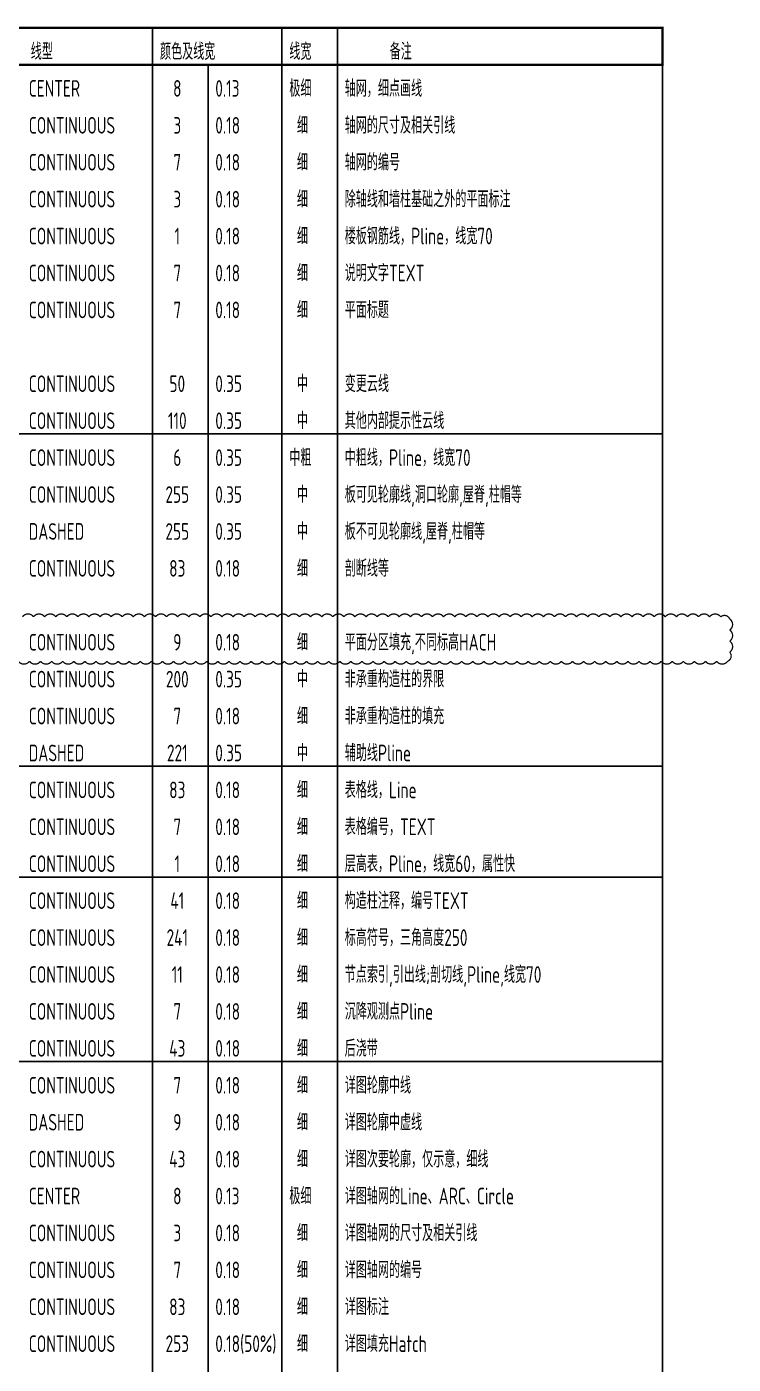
# Model space of a CAD drawing. Extents: x 517450926 to 520131079, y 3499134486 to 3500888201.
# Drawn here: x 517701010 to 517720134, y 3499172692 to 3499208918 of the extents above; entities that cross this region are included whole.
import ezdxf
from ezdxf.enums import TextEntityAlignment as Align

# ---------------------------------------------------------------- set-up
doc = ezdxf.new("R2010")
doc.units = 0
doc.header["$LTSCALE"] = 1000
doc.header["$MEASUREMENT"] = 0
for name, color, linetype in [('S_PLAN_TEXT', 7, 'CONTINUOUS'), ('S_POST_CHAG', 50, 'CONTINUOUS'), ('S_TABL', 83, 'CONTINUOUS')]:
    doc.layers.add(name, color=color, linetype=linetype)
doc.styles.add('TH-STYLE1', font='Tssdeng.shx', dxfattribs={"width": 0.7, "bigfont": 'Tssdchn.shx'})

msp = doc.modelspace()

# ---------------------------------------------------------------- linework, layer by layer
at = {"layer": 'S_POST_CHAG', "const_width": 35}
msp.add_lwpolyline([(517700894.3804, 3499192934.7822, -0.52056705), (517701194.3804, 3499192934.7822, -0.52056705), (517701494.3804, 3499192934.7822, -0.52056705), (517701794.3804, 3499192934.7822, -0.52056705), (517702094.3804, 3499192934.7822, -0.52056705), (517702394.3804, 3499192934.7822, -0.52056705), (517702694.3804, 3499192934.7822, -0.52056705), (517702994.3804, 3499192934.7822, -0.52056705), (517703294.3804, 3499192934.7822, -0.52056705), (517703594.3804, 3499192934.7822, -0.52056705), (517703894.3804, 3499192934.7822, -0.52056705), (517704194.3804, 3499192934.7822, -0.52056705), (517704494.3804, 3499192934.7822, -0.52056705), (517704794.3804, 3499192934.7822, -0.52056705), (517705094.3804, 3499192934.7822, -0.52056705), (517705394.3804, 3499192934.7822, -0.52056705), (517705694.3804, 3499192934.7822, -0.52056705), (517705994.3804, 3499192934.7822, -0.52056705), (517706294.3804, 3499192934.7822, -0.52056705), (517706594.3804, 3499192934.7822, -0.52056705), (517706894.3804, 3499192934.7822, -0.52056705), (517707194.3804, 3499192934.7822, -0.52056705), (517707494.3804, 3499192934.7822, -0.52056705), (517707794.3804, 3499192934.7822, -0.52056705), (517708094.3804, 3499192934.7822, -0.52056705), (517708394.3804, 3499192934.7822, -0.52056705), (517708694.3804, 3499192934.7822, -0.52056705), (517708994.3804, 3499192934.7822, -0.52056705), (517709294.3804, 3499192934.7822, -0.52056705), (517709594.3804, 3499192934.7822, -0.52056705), (517709894.3804, 3499192934.7822, -0.52056705), (517710194.3804, 3499192934.7822, -0.52056705), (517710494.3804, 3499192934.7822, -0.52056705), (517710794.3804, 3499192934.7822, -0.52056705), (517711094.3804, 3499192934.7822, -0.52056705), (517711394.3804, 3499192934.7822, -0.52056705), (517711694.3804, 3499192934.7822, -0.52056705), (517711994.3804, 3499192934.7822, -0.52056705), (517712294.3804, 3499192934.7822, -0.52056705), (517712594.3804, 3499192934.7822, -0.52056705), (517712894.3804, 3499192934.7822, -0.52056705), (517713194.3804, 3499192934.7822, -0.52056705), (517713494.3804, 3499192934.7822, -0.52056705), (517713794.3804, 3499192934.7822, -0.52056705), (517714094.3804, 3499192934.7822, -0.52056705), (517714394.3804, 3499192934.7822, -0.52056705), (517714694.3804, 3499192934.7822, -0.52056705), (517714994.3804, 3499192934.7822, -0.52056705), (517715294.3804, 3499192934.7822, -0.52056705), (517715594.3804, 3499192934.7822, -0.52056705), (517715894.3804, 3499192934.7822, -0.52056705), (517716194.3804, 3499192934.7822, -0.52056705), (517716494.3804, 3499192934.7822, -0.52056705), (517716794.3804, 3499192934.7822, -0.52056705), (517717094.3804, 3499192934.7822, -0.52056705), (517717394.3804, 3499192934.7822, -0.52056705), (517717694.3804, 3499192934.7822, -0.52056705), (517717994.3804, 3499192934.7822, -0.52056705), (517718294.3804, 3499192934.7822, -0.52056705), (517718594.3804, 3499192934.7822, -0.52056705), (517718894.3804, 3499192934.7822, -0.52056705), (517719194.3804, 3499192934.7822, -0.52056705), (517719494.3804, 3499192934.7822, -0.52056705), (517719794.3804, 3499192934.7822, -0.52056705), (517720037.9691, 3499192878.3709, -0.52056705), (517720037.9691, 3499192578.3709, -0.52056705), (517720037.9691, 3499192278.3709, -0.52056705), (517720037.9691, 3499191978.3709, -0.52056705), (517719982.8114, 3499191733.5285, -0.52056705), (517719682.8114, 3499191733.5285, -0.52056705), (517719382.8114, 3499191733.5285, -0.52056705), (517719082.8114, 3499191733.5285, -0.52056705), (517718782.8114, 3499191733.5285, -0.52056705), (517718482.8114, 3499191733.5285, -0.52056705), (517718182.8114, 3499191733.5285, -0.52056705), (517717882.8114, 3499191733.5285, -0.52056705), (517717582.8114, 3499191733.5285, -0.52056705), (517717282.8114, 3499191733.5285, -0.52056705), (517716982.8114, 3499191733.5285, -0.52056705), (517716682.8114, 3499191733.5285, -0.52056705), (517716382.8114, 3499191733.5285, -0.52056705), (517716082.8114, 3499191733.5285, -0.52056705), (517715782.8114, 3499191733.5285, -0.52056705), (517715482.8114, 3499191733.5285, -0.52056705), (517715182.8114, 3499191733.5285, -0.52056705), (517714882.8114, 3499191733.5285, -0.52056705), (517714582.8114, 3499191733.5285, -0.52056705), (517714282.8114, 3499191733.5285, -0.52056705), (517713982.8114, 3499191733.5285, -0.52056705), (517713682.8114, 3499191733.5285, -0.52056705), (517713382.8114, 3499191733.5285, -0.52056705), (517713082.8114, 3499191733.5285, -0.52056705), (517712782.8114, 3499191733.5285, -0.52056705), (517712482.8114, 3499191733.5285, -0.52056705), (517712182.8114, 3499191733.5285, -0.52056705), (517711882.8114, 3499191733.5285, -0.52056705), (517711582.8114, 3499191733.5285, -0.52056705), (517711282.8114, 3499191733.5285, -0.52056705), (517710982.8114, 3499191733.5285, -0.52056705), (517710682.8114, 3499191733.5285, -0.52056705), (517710382.8114, 3499191733.5285, -0.52056705), (517710082.8114, 3499191733.5285, -0.52056705), (517709782.8114, 3499191733.5285, -0.52056705), (517709482.8114, 3499191733.5285, -0.52056705), (517709182.8114, 3499191733.5285, -0.52056705), (517708882.8114, 3499191733.5285, -0.52056705), (517708582.8114, 3499191733.5285, -0.52056705), (517708282.8114, 3499191733.5285, -0.52056705), (517707982.8114, 3499191733.5285, -0.52056705), (517707682.8114, 3499191733.5285, -0.52056705), (517707382.8114, 3499191733.5285, -0.52056705), (517707082.8114, 3499191733.5285, -0.52056705), (517706782.8114, 3499191733.5285, -0.52056705), (517706482.8114, 3499191733.5285, -0.52056705), (517706182.8114, 3499191733.5285, -0.52056705), (517705882.8114, 3499191733.5285, -0.52056705), (517705582.8114, 3499191733.5285, -0.52056705), (517705282.8114, 3499191733.5285, -0.52056705), (517704982.8114, 3499191733.5285, -0.52056705), (517704682.8114, 3499191733.5285, -0.52056705), (517704382.8114, 3499191733.5285, -0.52056705), (517704082.8114, 3499191733.5285, -0.52056705), (517703782.8114, 3499191733.5285, -0.52056705), (517703482.8114, 3499191733.5285, -0.52056705), (517703182.8114, 3499191733.5285, -0.52056705), (517702882.8114, 3499191733.5285, -0.52056705), (517702582.8114, 3499191733.5285, -0.52056705), (517702282.8114, 3499191733.5285, -0.52056705), (517701982.8114, 3499191733.5285, -0.52056705), (517701682.8114, 3499191733.5285, -0.52056705), (517701382.8114, 3499191733.5285, -0.52056705), (517701082.8114, 3499191733.5285, -0.52056705), (517700782.8114, 3499191733.5285, -0.52056705)], format="xyb", dxfattribs=at)
at = {"layer": 'S_TABL'}
for p, q in [((517704417.5691, 3499207887.7765), (517704417.5691, 3499208887.7765)), ((517707917.5691, 3499207887.7765), (517707917.5691, 3499208887.7765)), ((517709417.5691, 3499207887.7765), (517709417.5691, 3499208887.7765)), ((517704417.5651, 3499207887.7765), (517704417.5651, 3499197887.7765)), ((517705917.5651, 3499207887.7765), (517705917.5651, 3499197887.7765)), ((517707917.5651, 3499207887.7765), (517707917.5651, 3499197887.7765)), ((517709417.5651, 3499207887.7765), (517709417.5651, 3499197887.7765)), ((517704417.5651, 3499197887.7765), (517704417.5651, 3499188887.7765)), ((517705917.5651, 3499197887.7765), (517705917.5651, 3499188887.7765)), ((517707917.5651, 3499197887.7765), (517707917.5651, 3499188887.7765)), ((517709417.5651, 3499197887.7765), (517709417.5651, 3499188887.7765)), ((517718217.5651, 3499188887.7765), (517683417.5691, 3499188887.7765)), ((517704417.5651, 3499185887.7765), (517704417.5651, 3499188887.7765)), ((517705917.5651, 3499185887.7765), (517705917.5651, 3499188887.7765)), ((517707917.5651, 3499185887.7765), (517707917.5651, 3499188887.7765)), ((517709417.5651, 3499185887.7765), (517709417.5651, 3499188887.7765)), ((517704417.5651, 3499185887.7765), (517704417.5651, 3499180887.7765)), ((517705917.5651, 3499185887.7765), (517705917.5651, 3499180887.7765)), ((517707917.5651, 3499185887.7765), (517707917.5651, 3499180887.7765)), ((517709417.5651, 3499185887.7765), (517709417.5651, 3499180887.7765)), ((517704417.5651, 3499180887.7765), (517704417.5651, 3499168887.7765)), ((517705917.5651, 3499180887.7765), (517705917.5651, 3499168887.7765)), ((517707917.5651, 3499180887.7765), (517707917.5651, 3499168887.7765)), ((517709417.5651, 3499180887.7765), (517709417.5651, 3499168887.7765))]:
    msp.add_line(p, q, dxfattribs=at)
at = {"layer": 'S_TABL', "const_width": 60}
msp.add_lwpolyline([(517683417.5691, 3499208887.7765), (517718217.5651, 3499208887.7765), (517718217.5651, 3499207887.7765), (517683417.5691, 3499207887.7765)], close=True, dxfattribs=at)
at = {"layer": 'S_TABL'}
for points in [[(517683417.5691, 3499207887.7765), (517718217.5651, 3499207887.7765), (517718217.5651, 3499197887.7765), (517683417.5691, 3499197887.7765)], [(517683417.5691, 3499197887.7765), (517718217.5651, 3499197887.7765), (517718217.5651, 3499188887.7765), (517683417.5691, 3499188887.7765)], [(517683417.5691, 3499188887.7765), (517718217.5651, 3499188887.7765), (517718217.5651, 3499185887.7765), (517683417.5691, 3499185887.7765)], [(517683417.5691, 3499185887.7765), (517718217.5651, 3499185887.7765), (517718217.5651, 3499180887.7765), (517683417.5691, 3499180887.7765)], [(517683417.5691, 3499180887.7765), (517718217.5651, 3499180887.7765), (517718217.5651, 3499168887.7765), (517683417.5691, 3499168887.7765)]]:
    msp.add_lwpolyline(points, close=True, dxfattribs=at)

# ---------------------------------------------------------------- texts
at = {"layer": 'S_PLAN_TEXT', "style": 'TH-STYLE1', "width": 0.7}
for s, p in [('线型', (517701117.5691, 3499207887.7765)), ('颜色', (517704617.5691, 3499207887.7765)), ('颜色及线宽', (517704617.5732, 3499207887.7765)), ('线宽', (517708117.5732, 3499207887.7765)), ('备注', (517710835.2719, 3499207887.7765)), ('CENTER', (517701064.1967, 3499206887.7765)), ('0.13', (517706112.3572, 3499206887.7765)), ('极细', (517708117.5691, 3499206887.7765)), ('轴网，细点画线', (517709617.5691, 3499206887.7765)), ('细', (517708323.9144, 3499205887.7765)), ('轴网的尺寸及相关引线', (517709617.5691, 3499205887.7765)), ('CONTINUOUS', (517701064.1967, 3499205887.7765)), ('0.18', (517706112.3572, 3499205887.7765)), ('CONTINUOUS', (517701064.1967, 3499204887.7765)), ('0.18', (517706112.3572, 3499204887.7765)), ('细', (517708323.9144, 3499204887.7765)), ('轴网的编号', (517709617.5691, 3499204887.7765)), ('CONTINUOUS', (517701064.1967, 3499203887.7765)), ('0.18', (517706112.3572, 3499203887.7765)), ('细', (517708323.9144, 3499203887.7765)), ('除轴线和墙柱基础之外的平面标注', (517709617.5691, 3499203887.7765)), ('CONTINUOUS', (517701064.1927, 3499202887.7765)), ('0.18', (517706112.3532, 3499202887.7765)), ('细', (517708323.9104, 3499202887.7765)), ('楼板钢筋线，Pline，线宽70', (517709617.5651, 3499202887.7765)), ('CONTINUOUS', (517701064.1967, 3499201887.7765)), ('0.18', (517706112.3572, 3499201887.7765)), ('细', (517708323.9144, 3499201887.7765)), ('说明文字TEXT', (517709617.5691, 3499201887.7765)), ('CONTINUOUS', (517701064.1967, 3499200887.7765)), ('0.18', (517706112.3572, 3499200887.7765)), ('细', (517708323.9144, 3499200887.7765)), ('平面标题', (517709617.5691, 3499200887.7765)), ('CONTINUOUS', (517701064.1967, 3499198887.7765)), ('0.35', (517706112.3572, 3499198887.7765)), ('中', (517708323.9144, 3499198887.7765)), ('变更云线', (517709617.5691, 3499198887.7765)), ('CONTINUOUS', (517701064.1967, 3499197887.7765)), ('0.35', (517706112.3572, 3499197887.7765)), ('中', (517708323.9144, 3499197887.7765)), ('其他内部提示性云线', (517709617.5691, 3499197887.7765)), ('CONTINUOUS', (517701064.1967, 3499196887.7765)), ('0.35', (517706112.3572, 3499196887.7765)), ('中粗', (517708117.5691, 3499196887.7765)), ('中粗线，Pline，线宽70', (517709617.5691, 3499196887.7765)), ('CONTINUOUS', (517701064.1967, 3499195887.7765)), ('0.35', (517706112.3572, 3499195887.7765)), ('中', (517708323.9144, 3499195887.7765)), ('板可见轮廓线,洞口轮廓,屋脊,柱帽等', (517709617.5691, 3499195887.7765)), ('DASHED', (517701064.1967, 3499194887.7765)), ('0.35', (517706112.3572, 3499194887.7765)), ('中', (517708323.9144, 3499194887.7765)), ('板不可见轮廓线,屋脊,柱帽等', (517709617.5691, 3499194887.7765)), ('CONTINUOUS', (517701064.1967, 3499193887.7765)), ('0.18', (517706112.3572, 3499193887.7765)), ('细', (517708323.9144, 3499193887.7765)), ('剖断线等', (517709617.5691, 3499193887.7765)), ('CONTINUOUS', (517701064.1967, 3499191887.7765)), ('0.18', (517706112.3572, 3499191887.7765)), ('细', (517708323.9144, 3499191887.7765)), ('平面分区填充,不同标高HACH', (517709617.5691, 3499191887.7765)), ('CONTINUOUS', (517701064.1967, 3499190887.7765)), ('0.35', (517706112.3572, 3499190887.7765)), ('中', (517708323.9144, 3499190887.7765)), ('非承重构造柱的界限', (517709617.5691, 3499190887.7765)), ('CONTINUOUS', (517701064.2008, 3499189887.7765)), ('0.18', (517706112.3612, 3499189887.7765)), ('细', (517708323.9185, 3499189887.7765)), ('非承重构造柱的填充', (517709617.5732, 3499189887.7765)), ('中', (517708323.9144, 3499188887.7765)), ('辅助线Pline', (517709617.5691, 3499188887.7765)), ('DASHED', (517701064.1967, 3499188887.7765)), ('0.35', (517706112.3572, 3499188887.7765)), ('CONTINUOUS', (517701064.1967, 3499187887.7765)), ('0.18', (517706112.3572, 3499187887.7765)), ('细', (517708323.9144, 3499187887.7765)), ('表格线，Line', (517709617.5691, 3499187887.7765)), ('CONTINUOUS', (517701064.1967, 3499186887.7765)), ('0.18', (517706112.3572, 3499186887.7765)), ('细', (517708323.9144, 3499186887.7765)), ('表格编号，TEXT ', (517709617.5691, 3499186887.7765)), ('CONTINUOUS', (517701064.1967, 3499185887.7765)), ('0.18', (517706112.3572, 3499185887.7765)), ('细', (517708323.9144, 3499185887.7765)), ('层高表，Pline，线宽60，属性快', (517709617.5691, 3499185887.7765)), ('细', (517708323.9144, 3499184887.7765)), ('构造柱注释，编号TEXT ', (517709617.5691, 3499184887.7765)), ('CONTINUOUS', (517701064.1967, 3499184887.7765)), ('0.18', (517706112.3572, 3499184887.7765)), ('CONTINUOUS', (517701064.1967, 3499183887.7765)), ('0.18', (517706112.3572, 3499183887.7765)), ('细', (517708323.9144, 3499183887.7765)), ('标高符号，三角高度250', (517709617.5691, 3499183887.7765)), ('CONTINUOUS', (517701064.1967, 3499182887.7765)), ('0.18', (517706112.3572, 3499182887.7765)), ('细', (517708323.9144, 3499182887.7765)), ('节点索引,引出线;剖切线,Pline,线宽70', (517709617.5691, 3499182887.7765)), ('CONTINUOUS', (517701064.1967, 3499181887.7765)), ('0.18', (517706112.3572, 3499181887.7765)), ('细', (517708323.9144, 3499181887.7765)), ('沉降观测点Pline', (517709617.5691, 3499181887.7765)), ('细', (517708323.9144, 3499180887.7765)), ('后浇带', (517709617.5691, 3499180887.7765)), ('CONTINUOUS', (517701064.1967, 3499180887.7765)), ('0.18', (517706112.3572, 3499180887.7765)), ('CONTINUOUS', (517701064.1967, 3499179887.7765)), ('0.18', (517706112.3572, 3499179887.7765)), ('细', (517708323.9144, 3499179887.7765)), ('详图轮廓中线', (517709617.5691, 3499179887.7765)), ('DASHED', (517701064.1967, 3499178887.7765)), ('0.18', (517706112.3572, 3499178887.7765)), ('细', (517708323.9144, 3499178887.7765)), ('详图轮廓中虚线', (517709617.5691, 3499178887.7765)), ('CONTINUOUS', (517701064.1967, 3499177887.7765)), ('0.18', (517706112.3572, 3499177887.7765)), ('细', (517708323.9144, 3499177887.7765)), ('详图次要轮廓，仅示意，细线', (517709617.5691, 3499177887.7765)), ('CENTER', (517701064.1967, 3499176887.7765)), ('0.13', (517706112.3572, 3499176887.7765)), ('极细', (517708117.5691, 3499176887.7765)), ('详图轴网的Line、ARC、Circle', (517709617.5691, 3499176887.7765)), ('CONTINUOUS', (517701064.1967, 3499175887.7765)), ('0.18', (517706112.3572, 3499175887.7765)), ('细', (517708323.9144, 3499175887.7765)), ('详图轴网的尺寸及相关引线', (517709617.5691, 3499175887.7765)), ('CONTINUOUS', (517701064.1967, 3499174887.7765)), ('0.18', (517706112.3572, 3499174887.7765)), ('细', (517708323.9144, 3499174887.7765)), ('详图轴网的编号', (517709617.5691, 3499174887.7765)), ('CONTINUOUS', (517701064.1967, 3499173887.7765)), ('0.18', (517706112.3572, 3499173887.7765)), ('细', (517708323.9144, 3499173887.7765)), ('详图标注', (517709617.5691, 3499173887.7765)), ('CONTINUOUS', (517701064.1967, 3499172887.7765)), ('0.18(50%%%)', (517706112.3572, 3499172887.7765)), ('细', (517708323.9144, 3499172887.7765)), ('详图填充Hatch', (517709617.5691, 3499172887.7765))]:
    msp.add_text(s, height=450, dxfattribs=at).set_placement(p, align=Align.BOTTOM_LEFT)
for s, p in [('8', (517705084.8601, 3499206887.7765)), ('3', (517705084.8601, 3499205887.7765)), ('7', (517705084.8601, 3499204887.7765)), ('3', (517705084.8601, 3499203887.7765)), ('1', (517705084.856, 3499202887.7765)), ('7', (517705084.8601, 3499201887.7765)), ('7', (517705084.8601, 3499200887.7765)), ('50', (517705084.8601, 3499198887.7765)), ('110', (517705084.8601, 3499197887.7765)), ('6', (517705084.8601, 3499196887.7765)), ('255', (517705084.8601, 3499195887.7765)), ('255', (517705084.8601, 3499194887.7765)), ('83', (517705084.8601, 3499193887.7765)), ('9', (517705084.8601, 3499191887.7765)), ('200', (517705084.8601, 3499190887.7765)), ('7', (517705084.8641, 3499189887.7765)), ('221', (517705084.8601, 3499188887.7765)), ('83', (517705084.8601, 3499187887.7765)), ('7', (517705084.8601, 3499186887.7765)), ('1', (517705084.8601, 3499185887.7765)), ('41', (517705084.8601, 3499184887.7765)), ('241', (517705084.8601, 3499183887.7765)), ('11', (517705084.8601, 3499182887.7765)), ('7', (517705084.8601, 3499181887.7765)), ('43', (517705084.8601, 3499180887.7765)), ('7', (517705084.8601, 3499179887.7765)), ('9', (517705084.8601, 3499178887.7765)), ('43', (517705084.8601, 3499177887.7765)), ('8', (517705084.8601, 3499176887.7765)), ('3', (517705084.8601, 3499175887.7765)), ('7', (517705084.8601, 3499174887.7765)), ('83', (517705084.8601, 3499173887.7765)), ('253', (517705084.8601, 3499172887.7765))]:
    msp.add_text(s, height=450, dxfattribs=at).set_placement(p, align=Align.BOTTOM_CENTER)

doc.saveas('drawing.dxf')
